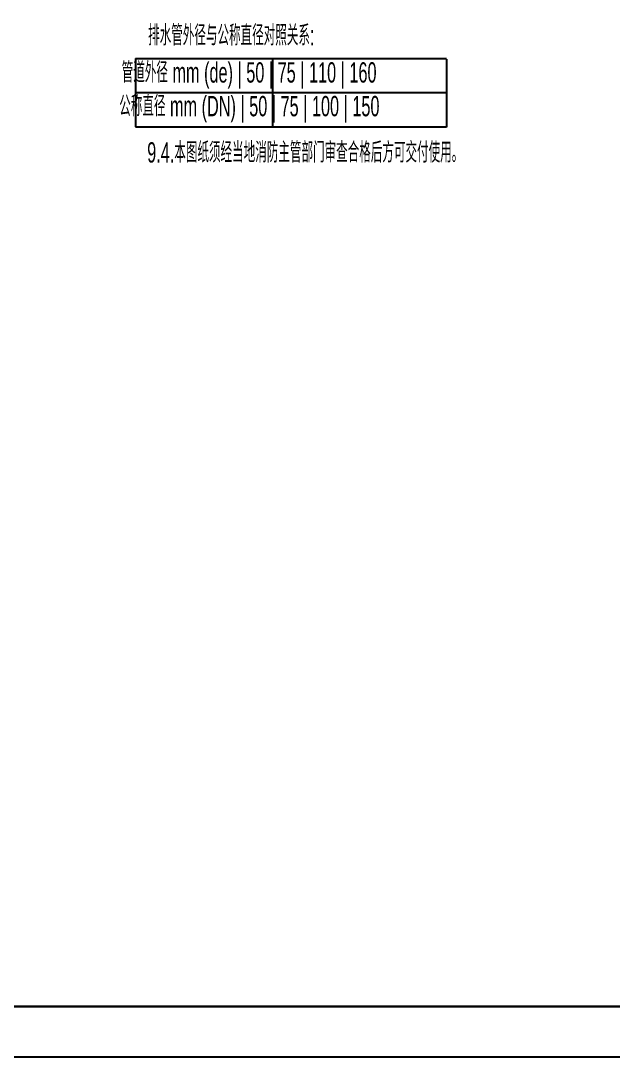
# Model space of a CAD drawing. Header units: inches. Extents: x -1293886 to -986005, y -15154 to 203628.
# Drawn here: x -1235613 to -1223924, y 76427 to 96854 of the extents above; entities that cross this region are included whole.
import ezdxf

# ---------------------------------------------------------------- set-up
doc = ezdxf.new("R2010")
doc.units = ezdxf.units.IN
doc.header["$LTSCALE"] = 100
doc.header["$MEASUREMENT"] = 0
doc.layers.add('nb-plugin', color=7, linetype='Continuous', true_color=0xffffff)
for name, color, linetype in [('W_DIM', 4, 'Continuous'), ('WZ', 6, 'Continuous'), ('图框', 7, 'Continuous')]:
    doc.layers.add(name, color=color, linetype=linetype)
doc.styles.add('DIM_FONT', font='bzxw.shx', dxfattribs={"width": 0.55, "bigfont": 'bzhz.shx'})

# ---------------------------------------------------------------- blocks, each defined once
blk = doc.blocks.new('nb-594-420-1-100-c2de73c1-9880-4671-acc2-784e2fc0a41b')
at = {"layer": 'W_DIM', "color": 7, "true_color": 0xffffff}
blk.add_lwpolyline([(0, 0), (0, 42000), (59400, 42000), (59400, 0)], close=True, dxfattribs=at)

msp = doc.modelspace()

# ---------------------------------------------------------------- linework, layer by layer
at = {"layer": 'WZ'}
for p, q in [((-1233347.6, 96109.5), (-1233347.6, 94765.6)), ((-1233347.6, 96109.5), (-1227216.9, 96109.5)), ((-1233347.6, 96109.5), (-1227216.9, 96109.5)), ((-1230644.3, 96098.7), (-1230644.3, 94754.8)), ((-1227216.9, 96098.7), (-1227216.9, 94754.8)), ((-1233347.6, 95437.6), (-1227216.9, 95437.6)), ((-1233347.6, 94765.6), (-1227216.9, 94765.6))]:
    msp.add_line(p, q, dxfattribs=at)
at = {"layer": '图框', "color": 4}
msp.add_lwpolyline([(-1271633.8, 76427.1), (-1271633.8, 118427.1), (-1212233.8, 118427.1), (-1212233.8, 76427.1)], close=True, dxfattribs=at)
at = {"layer": '图框', "color": 4, "const_width": 50}
msp.add_lwpolyline([(-1269133.8, 77427.1), (-1269133.8, 117427.1), (-1213233.8, 117427.1), (-1213233.8, 77427.1)], close=True, dxfattribs=at)

# ---------------------------------------------------------------- block references
at = {"layer": 'nb-plugin'}
msp.add_blockref('nb-594-420-1-100-c2de73c1-9880-4671-acc2-784e2fc0a41b', (-1271633.8, 76427.1), dxfattribs=at)

# ---------------------------------------------------------------- texts
at = {"layer": 'WZ', "style": 'DIM_FONT', "width": 0.6}
for s, p in [('排水管外径与公称直径对照关系:', (-1233099.3, 96366.2)), ('    管道外径 mm (de) | 50 | 75 | 110 | 160 ', (-1233978, 95635.3)), ('    公称直径 mm (DN) | 50 | 75 | 100 | 150 ', (-1234026.3, 94971.5)), ('9.4.本图纸须经当地消防主管部门审查合格后方可交付使用。', (-1233118.1, 94059.6))]:
    msp.add_text(s, height=400, dxfattribs=at).set_placement(p)

doc.saveas('drawing.dxf')
